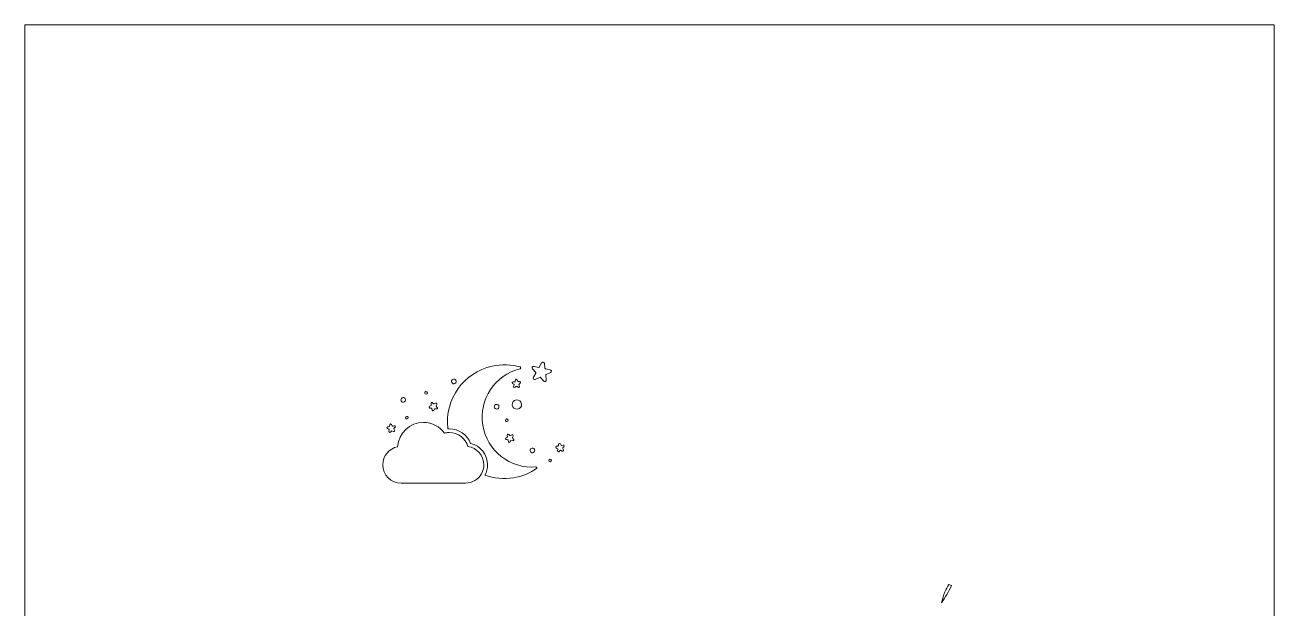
# Model space of a CAD drawing. Extents: x 259 to 1424, y -885 to -136.
# Drawn here: x 680.4 to 1004.4, y -706.3 to -554.9 of the extents above; entities that cross this region are included whole.
import ezdxf

# ---------------------------------------------------------------- set-up
doc = ezdxf.new("R2010")
doc.units = 0
doc.header["$MEASUREMENT"] = 0
doc.layers.add('Layer 1', color=7, linetype='Continuous', lineweight=0)

msp = doc.modelspace()

# ---------------------------------------------------------------- linework, layer by layer
at = {"layer": 'Layer 1'}
for points, knots in [([(1004.36, -554.92), (1004.36, -554.92), (1004.36, -554.92), (1004.36, -554.92), (1004.36, -554.92), (680.35, -554.92), (680.35, -554.92), (680.35, -554.92), (680.35, -878.94), (680.35, -878.94), (680.35, -878.94), (680.35, -878.94), (680.35, -878.94), (680.35, -878.94), (680.35, -878.94), (680.35, -878.94), (680.35, -878.94), (1004.36, -878.94), (1004.36, -878.94), (1004.36, -878.94), (1004.36, -554.92), (1004.36, -554.92), (1004.36, -554.92), (1004.36, -554.92), (1004.36, -554.92)], [0, 0, 0, 0, 1, 1, 1, 2, 2, 2, 3, 3, 3, 4, 4, 4, 5, 5, 5, 6, 6, 6, 7, 7, 7, 8, 8, 8, 8]), ([(801.53, -643.47), (804.03, -642.92), (806.51, -643.03), (808.79, -643.69), (809.02, -643.76), (809.01, -644.08), (808.77, -644.14), (802.3, -645.75), (798.03, -652.08), (799.11, -658.78), (800.19, -665.49), (806.24, -670.16), (812.89, -669.64), (813.13, -669.62), (813.25, -669.93), (813.05, -670.06), (811.31, -671.26), (809.29, -672.09), (807.07, -672.45), (804.49, -672.87), (801.96, -672.59), (799.68, -671.75), (800.1, -670.95), (800.35, -670.04), (800.35, -669.07), (800.35, -666.41), (798.5, -664.12), (795.96, -663.51), (795.07, -661.27), (792.87, -659.76), (790.43, -659.76), (790.31, -659.76), (790.2, -659.76), (790.08, -659.77), (790.07, -659.7), (790.06, -659.62), (790.05, -659.55), (789.19, -652.08), (794.19, -645.08), (801.53, -643.47)], [0, 0, 0, 0, 1, 1, 1, 2, 2, 2, 3, 3, 3, 4, 4, 4, 5, 5, 5, 6, 6, 6, 7, 7, 7, 8, 8, 8, 9, 9, 9, 10, 10, 10, 11, 11, 11, 12, 12, 12, 13, 13, 13, 13]), ([(816.67, -645.12), (816.67, -645.12), (815.52, -645.65), (815.52, -645.65), (815.46, -645.67), (815.43, -645.73), (815.44, -645.79), (815.44, -645.79), (815.58, -647.05), (815.58, -647.05), (815.62, -647.42), (815.17, -647.62), (814.92, -647.35), (814.92, -647.35), (813.99, -646.34), (813.99, -646.34), (813.99, -646.34), (812.74, -646.91), (812.74, -646.91), (812.4, -647.06), (812.07, -646.69), (812.25, -646.37), (812.25, -646.37), (812.88, -645.26), (812.88, -645.26), (812.91, -645.21), (812.9, -645.15), (812.86, -645.1), (812.86, -645.1), (812, -644.16), (812, -644.16), (811.75, -643.89), (812, -643.46), (812.36, -643.53), (812.36, -643.53), (813.61, -643.79), (813.61, -643.79), (813.67, -643.8), (813.73, -643.77), (813.75, -643.72), (813.75, -643.72), (814.38, -642.61), (814.38, -642.61), (814.56, -642.29), (815.05, -642.39), (815.09, -642.76), (815.09, -642.76), (815.24, -644.02), (815.24, -644.02), (815.24, -644.08), (815.29, -644.13), (815.35, -644.14), (815.35, -644.14), (816.59, -644.4), (816.59, -644.4), (816.95, -644.47), (817.01, -644.97), (816.67, -645.12)], [0, 0, 0, 0, 1, 1, 1, 2, 2, 2, 3, 3, 3, 4, 4, 4, 5, 5, 5, 6, 6, 6, 7, 7, 7, 8, 8, 8, 9, 9, 9, 10, 10, 10, 11, 11, 11, 12, 12, 12, 13, 13, 13, 14, 14, 14, 15, 15, 15, 16, 16, 16, 17, 17, 17, 18, 18, 18, 19, 19, 19, 19]), ([(791, -647.51), (790.97, -647.18), (791.21, -646.88), (791.54, -646.84), (791.87, -646.8), (792.17, -647.04), (792.21, -647.38), (792.25, -647.71), (792, -648.01), (791.67, -648.05), (791.34, -648.08), (791.04, -647.84), (791, -647.51)], [0, 0, 0, 0, 1, 1, 1, 2, 2, 2, 3, 3, 3, 4, 4, 4, 4]), ([(808.61, -648.66), (808.68, -648.88), (808.44, -649.06), (808.26, -648.93), (808.26, -648.93), (807.86, -648.66), (807.86, -648.66), (807.86, -648.66), (807.47, -648.95), (807.47, -648.95), (807.29, -649.09), (807.04, -648.92), (807.11, -648.7), (807.11, -648.7), (807.22, -648.32), (807.22, -648.32), (807.23, -648.27), (807.22, -648.22), (807.17, -648.19), (807.17, -648.19), (806.85, -647.96), (806.85, -647.96), (806.66, -647.83), (806.75, -647.54), (806.97, -647.54), (806.97, -647.54), (807.37, -647.53), (807.37, -647.53), (807.42, -647.53), (807.47, -647.49), (807.48, -647.44), (807.48, -647.44), (807.59, -647.06), (807.59, -647.06), (807.66, -646.84), (807.96, -646.84), (808.04, -647.05), (808.04, -647.05), (808.17, -647.42), (808.17, -647.42), (808.19, -647.47), (808.23, -647.5), (808.28, -647.5), (808.28, -647.5), (808.68, -647.49), (808.68, -647.49), (808.91, -647.49), (809.01, -647.77), (808.83, -647.91), (808.83, -647.91), (808.52, -648.15), (808.52, -648.15), (808.47, -648.18), (808.46, -648.24), (808.48, -648.29), (808.48, -648.29), (808.61, -648.66), (808.61, -648.66)], [0, 0, 0, 0, 1, 1, 1, 2, 2, 2, 3, 3, 3, 4, 4, 4, 5, 5, 5, 6, 6, 6, 7, 7, 7, 8, 8, 8, 9, 9, 9, 10, 10, 10, 11, 11, 11, 12, 12, 12, 13, 13, 13, 14, 14, 14, 15, 15, 15, 16, 16, 16, 17, 17, 17, 18, 18, 18, 19, 19, 19, 19]), ([(784.04, -650.45), (784.02, -650.26), (784.16, -650.09), (784.35, -650.07), (784.54, -650.05), (784.71, -650.19), (784.73, -650.38), (784.75, -650.57), (784.61, -650.74), (784.42, -650.76), (784.23, -650.78), (784.06, -650.64), (784.04, -650.45)], [0, 0, 0, 0, 1, 1, 1, 2, 2, 2, 3, 3, 3, 4, 4, 4, 4]), ([(777.88, -652.28), (777.85, -651.95), (778.09, -651.65), (778.42, -651.61), (778.75, -651.58), (779.05, -651.82), (779.09, -652.15), (779.13, -652.49), (778.89, -652.79), (778.55, -652.82), (778.22, -652.86), (777.92, -652.62), (777.88, -652.28)], [0, 0, 0, 0, 1, 1, 1, 2, 2, 2, 3, 3, 3, 4, 4, 4, 4]), ([(785.68, -653.19), (785.64, -652.96), (785.91, -652.82), (786.08, -652.98), (786.08, -652.98), (786.36, -653.26), (786.36, -653.26), (786.4, -653.3), (786.46, -653.31), (786.5, -653.28), (786.5, -653.28), (786.86, -653.1), (786.86, -653.1), (787.06, -652.99), (787.28, -653.21), (787.18, -653.41), (787.18, -653.41), (787, -653.77), (787, -653.77), (786.98, -653.82), (786.99, -653.87), (787.02, -653.91), (787.02, -653.91), (787.31, -654.19), (787.31, -654.19), (787.47, -654.35), (787.33, -654.63), (787.11, -654.59), (787.11, -654.59), (786.62, -654.52), (786.62, -654.52), (786.62, -654.52), (786.41, -654.96), (786.41, -654.96), (786.3, -655.16), (786, -655.12), (785.96, -654.89), (785.96, -654.89), (785.9, -654.49), (785.9, -654.49), (785.89, -654.44), (785.85, -654.4), (785.8, -654.4), (785.8, -654.4), (785.4, -654.34), (785.4, -654.34), (785.17, -654.3), (785.12, -654), (785.32, -653.89), (785.32, -653.89), (785.68, -653.71), (785.68, -653.71), (785.73, -653.68), (785.75, -653.63), (785.74, -653.58), (785.74, -653.58), (785.68, -653.19), (785.68, -653.19)], [0, 0, 0, 0, 1, 1, 1, 2, 2, 2, 3, 3, 3, 4, 4, 4, 5, 5, 5, 6, 6, 6, 7, 7, 7, 8, 8, 8, 9, 9, 9, 10, 10, 10, 11, 11, 11, 12, 12, 12, 13, 13, 13, 14, 14, 14, 15, 15, 15, 16, 16, 16, 17, 17, 17, 18, 18, 18, 19, 19, 19, 19]), ([(803.31, -653.93), (803.35, -654.27), (803.11, -654.57), (802.77, -654.6), (802.44, -654.64), (802.14, -654.4), (802.1, -654.06), (802.07, -653.73), (802.31, -653.43), (802.64, -653.4), (802.97, -653.36), (803.27, -653.6), (803.31, -653.93)], [0, 0, 0, 0, 1, 1, 1, 2, 2, 2, 3, 3, 3, 4, 4, 4, 4]), ([(806.75, -653.56), (806.67, -652.9), (807.16, -652.3), (807.82, -652.22), (808.49, -652.15), (809.09, -652.63), (809.16, -653.3), (809.23, -653.97), (808.75, -654.57), (808.08, -654.64), (807.42, -654.71), (806.82, -654.23), (806.75, -653.56)], [0, 0, 0, 0, 1, 1, 1, 2, 2, 2, 3, 3, 3, 4, 4, 4, 4]), ([(779.1, -656.88), (779.08, -656.69), (779.21, -656.52), (779.4, -656.5), (779.59, -656.48), (779.76, -656.61), (779.78, -656.8), (779.8, -656.99), (779.67, -657.16), (779.48, -657.19), (779.29, -657.21), (779.12, -657.07), (779.1, -656.88)], [0, 0, 0, 0, 1, 1, 1, 2, 2, 2, 3, 3, 3, 4, 4, 4, 4]), ([(804.98, -657.57), (804.96, -657.38), (805.1, -657.21), (805.29, -657.19), (805.48, -657.17), (805.65, -657.31), (805.67, -657.5), (805.69, -657.69), (805.55, -657.86), (805.36, -657.88), (805.17, -657.9), (805, -657.76), (804.98, -657.57)], [0, 0, 0, 0, 1, 1, 1, 2, 2, 2, 3, 3, 3, 4, 4, 4, 4]), ([(777.02, -664.4), (777.23, -660.88), (780.15, -658.08), (783.72, -658.08), (785.97, -658.08), (787.95, -659.18), (789.17, -660.87), (789.51, -660.78), (789.87, -660.73), (790.23, -660.72), (790.3, -660.72), (790.36, -660.71), (790.43, -660.71), (792.72, -660.71), (794.64, -662.25), (795.23, -664.35), (797.58, -664.65), (799.39, -666.65), (799.39, -669.07), (799.39, -669.92), (799.17, -670.71), (798.79, -671.39), (797.97, -672.85), (796.41, -673.84), (794.62, -673.84), (794.62, -673.84), (777.95, -673.84), (777.95, -673.84), (775.32, -673.84), (773.19, -671.7), (773.19, -669.07), (773.19, -666.76), (774.84, -664.83), (777.02, -664.4)], [0, 0, 0, 0, 1, 1, 1, 2, 2, 2, 3, 3, 3, 4, 4, 4, 5, 5, 5, 6, 6, 6, 7, 7, 7, 8, 8, 8, 9, 9, 9, 10, 10, 10, 11, 11, 11, 11]), ([(776.24, -660.13), (776.34, -660.34), (776.13, -660.56), (775.92, -660.45), (775.92, -660.45), (775.49, -660.24), (775.49, -660.24), (775.49, -660.24), (775.14, -660.58), (775.14, -660.58), (774.98, -660.75), (774.71, -660.61), (774.74, -660.38), (774.74, -660.38), (774.8, -659.99), (774.8, -659.99), (774.81, -659.93), (774.78, -659.88), (774.74, -659.86), (774.74, -659.86), (774.38, -659.68), (774.38, -659.68), (774.17, -659.58), (774.22, -659.27), (774.44, -659.24), (774.44, -659.24), (774.84, -659.17), (774.84, -659.17), (774.89, -659.16), (774.93, -659.12), (774.94, -659.07), (774.94, -659.07), (775, -658.67), (775, -658.67), (775.03, -658.45), (775.34, -658.4), (775.44, -658.6), (775.44, -658.6), (775.63, -658.96), (775.63, -658.96), (775.65, -659), (775.7, -659.03), (775.75, -659.02), (775.75, -659.02), (776.15, -658.95), (776.15, -658.95), (776.38, -658.92), (776.52, -659.19), (776.36, -659.35), (776.36, -659.35), (776.07, -659.64), (776.07, -659.64), (776.04, -659.68), (776.03, -659.73), (776.05, -659.78), (776.05, -659.78), (776.24, -660.13), (776.24, -660.13)], [0, 0, 0, 0, 1, 1, 1, 2, 2, 2, 3, 3, 3, 4, 4, 4, 5, 5, 5, 6, 6, 6, 7, 7, 7, 8, 8, 8, 9, 9, 9, 10, 10, 10, 11, 11, 11, 12, 12, 12, 13, 13, 13, 14, 14, 14, 15, 15, 15, 16, 16, 16, 17, 17, 17, 18, 18, 18, 19, 19, 19, 19]), ([(805.11, -662.09), (805.11, -662.09), (805.46, -661.91), (805.46, -661.91), (805.51, -661.88), (805.53, -661.83), (805.53, -661.78), (805.53, -661.78), (805.46, -661.38), (805.46, -661.38), (805.42, -661.16), (805.69, -661.02), (805.86, -661.18), (805.86, -661.18), (806.14, -661.46), (806.14, -661.46), (806.18, -661.5), (806.24, -661.5), (806.28, -661.48), (806.28, -661.48), (806.64, -661.29), (806.64, -661.29), (806.84, -661.19), (807.06, -661.4), (806.96, -661.61), (806.96, -661.61), (806.78, -661.97), (806.78, -661.97), (806.76, -662.02), (806.77, -662.07), (806.8, -662.11), (806.8, -662.11), (807.09, -662.39), (807.09, -662.39), (807.25, -662.55), (807.12, -662.82), (806.89, -662.79), (806.89, -662.79), (806.41, -662.72), (806.41, -662.72), (806.41, -662.72), (806.19, -663.16), (806.19, -663.16), (806.09, -663.36), (805.78, -663.32), (805.74, -663.09), (805.74, -663.09), (805.68, -662.69), (805.68, -662.69), (805.67, -662.64), (805.63, -662.6), (805.58, -662.59), (805.58, -662.59), (805.18, -662.53), (805.18, -662.53), (804.95, -662.5), (804.9, -662.2), (805.11, -662.09)], [0, 0, 0, 0, 1, 1, 1, 2, 2, 2, 3, 3, 3, 4, 4, 4, 5, 5, 5, 6, 6, 6, 7, 7, 7, 8, 8, 8, 9, 9, 9, 10, 10, 10, 11, 11, 11, 12, 12, 12, 13, 13, 13, 14, 14, 14, 15, 15, 15, 16, 16, 16, 17, 17, 17, 18, 18, 18, 19, 19, 19, 19]), ([(820.03, -665.18), (820.14, -665.38), (819.92, -665.6), (819.72, -665.5), (819.72, -665.5), (819.28, -665.28), (819.28, -665.28), (819.28, -665.28), (818.94, -665.62), (818.94, -665.62), (818.78, -665.79), (818.5, -665.65), (818.53, -665.42), (818.53, -665.42), (818.59, -665.03), (818.59, -665.03), (818.6, -664.98), (818.58, -664.92), (818.53, -664.9), (818.53, -664.9), (818.17, -664.72), (818.17, -664.72), (817.97, -664.62), (818.01, -664.32), (818.24, -664.28), (818.24, -664.28), (818.63, -664.21), (818.63, -664.21), (818.68, -664.2), (818.72, -664.16), (818.73, -664.11), (818.73, -664.11), (818.79, -663.71), (818.79, -663.71), (818.83, -663.49), (819.13, -663.44), (819.23, -663.64), (819.23, -663.64), (819.42, -664), (819.42, -664), (819.44, -664.04), (819.49, -664.07), (819.55, -664.06), (819.55, -664.06), (819.94, -663.99), (819.94, -663.99), (820.17, -663.96), (820.31, -664.23), (820.15, -664.39), (820.15, -664.39), (819.87, -664.68), (819.87, -664.68), (819.83, -664.72), (819.82, -664.77), (819.85, -664.82), (819.85, -664.82), (820.03, -665.18), (820.03, -665.18)], [0, 0, 0, 0, 1, 1, 1, 2, 2, 2, 3, 3, 3, 4, 4, 4, 5, 5, 5, 6, 6, 6, 7, 7, 7, 8, 8, 8, 9, 9, 9, 10, 10, 10, 11, 11, 11, 12, 12, 12, 13, 13, 13, 14, 14, 14, 15, 15, 15, 16, 16, 16, 17, 17, 17, 18, 18, 18, 19, 19, 19, 19]), ([(811.92, -664.75), (812.25, -664.71), (812.55, -664.95), (812.59, -665.29), (812.62, -665.62), (812.38, -665.92), (812.05, -665.96), (811.72, -665.99), (811.42, -665.75), (811.38, -665.42), (811.34, -665.08), (811.59, -664.78), (811.92, -664.75)], [0, 0, 0, 0, 1, 1, 1, 2, 2, 2, 3, 3, 3, 4, 4, 4, 4]), ([(816.6, -668.3), (816.41, -668.32), (816.24, -668.18), (816.22, -668), (816.2, -667.81), (816.34, -667.63), (816.53, -667.61), (816.72, -667.59), (816.89, -667.73), (816.91, -667.92), (816.93, -668.11), (816.79, -668.28), (816.6, -668.3)], [0, 0, 0, 0, 1, 1, 1, 2, 2, 2, 3, 3, 3, 4, 4, 4, 4]), ([(919.99, -700.11), (919.99, -700.11), (920.68, -700.4), (920.68, -700.4), (920.01, -702.03), (919.08, -703.5), (918.13, -704.92), (918.37, -703.94), (918.65, -702.97), (918.97, -702.02), (919.34, -701.4), (919.69, -700.77), (919.99, -700.11)], [0, 0, 0, 0, 1, 1, 1, 2, 2, 2, 3, 3, 3, 4, 4, 4, 4])]:
    msp.add_open_spline(points, degree=3, knots=knots, dxfattribs=at)

doc.saveas('drawing.dxf')
